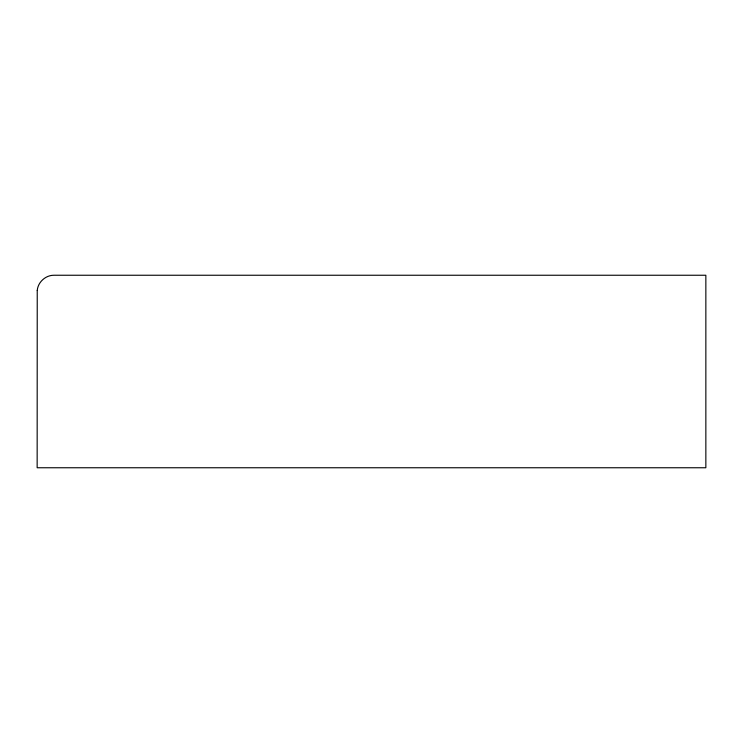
<?xml version="1.0" encoding="UTF-8"?>
<svg xmlns="http://www.w3.org/2000/svg" width="743" height="743" viewBox="0 0 743 743"><rect width="100%" height="100%" fill="white"/><g stroke="black" fill="none" stroke-linecap="round" stroke-linejoin="round"><path stroke-width="1.11" d="M37.234 290.476L37.15 467.756L705.85 467.756L705.85 275.244L54.035 275.244C45.611 275.151 37.958 282.089 37.234 290.476"/></g></svg>
